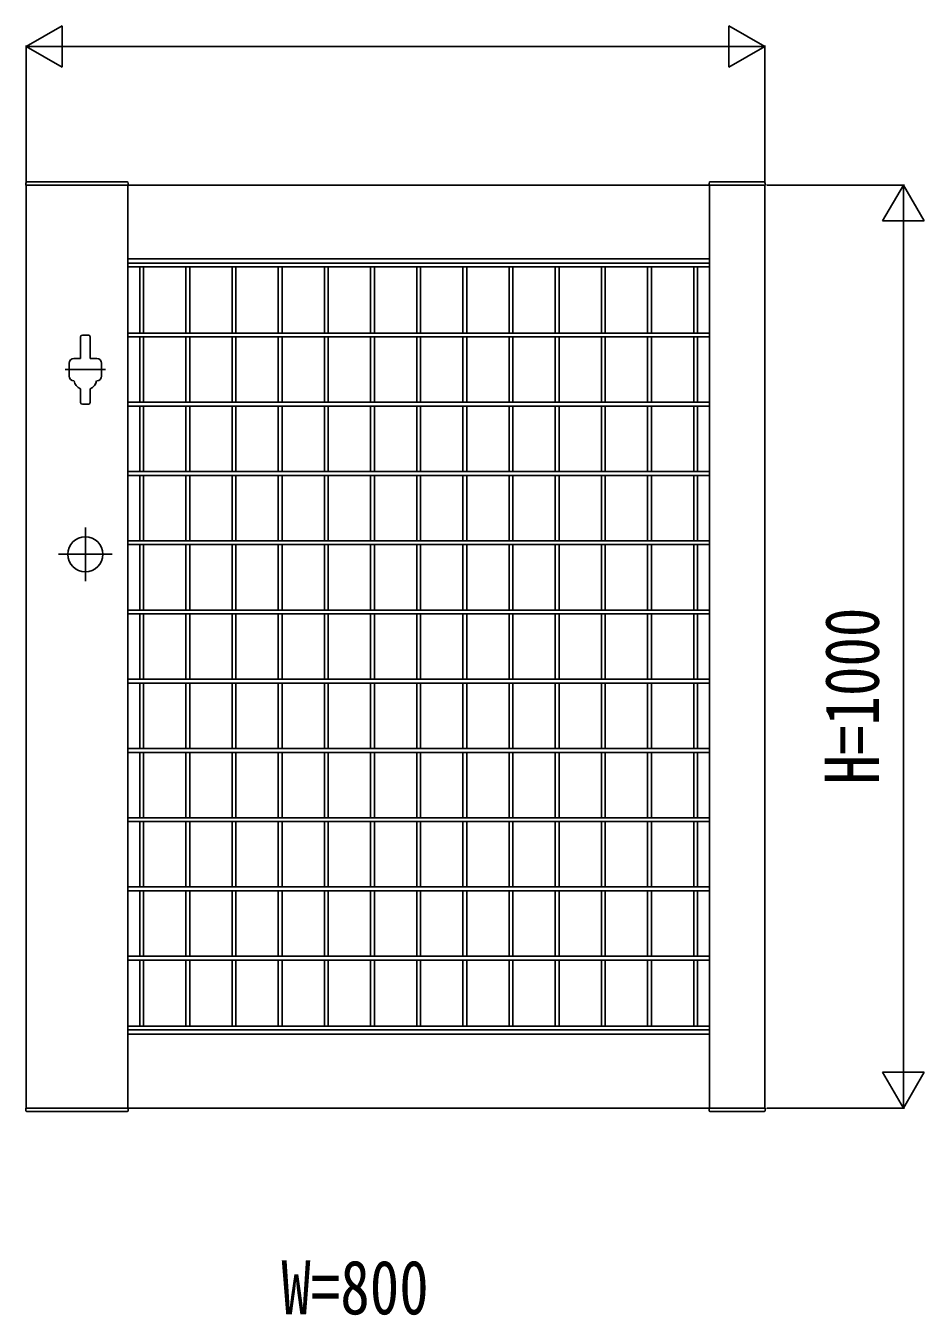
# Model space of a CAD drawing. Units: millimetres, scale not verified. Extents: x -8410 to 8410, y -5940 to 5940.
# Drawn here: x 490 to 1463, y -1474 to -78 of the extents above; entities that cross this region are included whole.
import ezdxf
from ezdxf.enums import TextEntityAlignment as Align

# ---------------------------------------------------------------- set-up
doc = ezdxf.new("R2010")
doc.units = ezdxf.units.MM
doc.header["$LTSCALE"] = 30
doc.layers.add('0-2_YKK_A1', color=4, linetype='Continuous')
doc.layers.add('0-3_YKK_D', color=6, linetype='Continuous')
doc.styles.add('ＭＳ ゴシック', font='')
doc.styles.get('ＭＳ ゴシック').set_extended_font_data('MS Gothic')

msp = doc.modelspace()

# ---------------------------------------------------------------- linework, layer by layer
at = {"layer": '0-2_YKK_A1'}
for p, q in [((489.67, -247.45), (489.54, -250)), ((489.54, -250), (600.54, -250)), ((490.67, -246.5), (599.41, -246.5)), ((600.04, -1250), (600.04, -250)), ((600.41, -247.45), (600.54, -250)), ((1229.67, -247.45), (1229.54, -250)), ((1290.54, -250), (1229.54, -250)), ((1230.04, -1250), (1230.04, -250)), ((1289.41, -246.5), (1230.67, -246.5)), ((1290.41, -247.45), (1290.54, -250)), ((1230.04, -330), (600.04, -330)), ((600.04, -334.8), (1230.04, -334.8)), ((600.04, -338.8), (1230.04, -338.8)), ((612.94, -410.4), (612.94, -338.8)), ((617.14, -410.4), (617.14, -338.8)), ((662.94, -410.4), (662.94, -338.8)), ((667.14, -410.4), (667.14, -338.8)), ((712.94, -410.4), (712.94, -338.8)), ((717.14, -410.4), (717.14, -338.8)), ((762.94, -410.4), (762.94, -338.8)), ((767.14, -410.4), (767.14, -338.8)), ((812.94, -410.4), (812.94, -338.8)), ((817.14, -410.4), (817.14, -338.8)), ((862.94, -410.4), (862.94, -338.8)), ((867.14, -410.4), (867.14, -338.8)), ((912.94, -410.4), (912.94, -338.8)), ((917.14, -410.4), (917.14, -338.8)), ((962.94, -410.4), (962.94, -338.8)), ((967.14, -410.4), (967.14, -338.8)), ((1012.94, -410.4), (1012.94, -338.8)), ((1017.14, -410.4), (1017.14, -338.8)), ((1062.94, -410.4), (1062.94, -338.8)), ((1067.14, -410.4), (1067.14, -338.8)), ((1112.94, -410.4), (1112.94, -338.8)), ((1117.14, -410.4), (1117.14, -338.8)), ((1162.94, -410.4), (1162.94, -338.8)), ((1167.14, -410.4), (1167.14, -338.8)), ((1212.94, -410.4), (1212.94, -338.8)), ((1217.14, -410.4), (1217.14, -338.8)), ((548.79, -414.5), (548.79, -438)), ((550.79, -412.5), (557.29, -412.5)), ((559.29, -414.5), (559.29, -438)), ((600.04, -410.4), (1230.04, -410.4)), ((600.04, -414.6), (1230.04, -414.6)), ((612.94, -414.6), (612.94, -485.4)), ((617.14, -414.6), (617.14, -485.4)), ((662.94, -414.6), (662.94, -485.4)), ((667.14, -414.6), (667.14, -485.4)), ((712.94, -414.6), (712.94, -485.4)), ((717.14, -414.6), (717.14, -485.4)), ((762.94, -414.6), (762.94, -485.4)), ((767.14, -414.6), (767.14, -485.4)), ((812.94, -414.6), (812.94, -485.4)), ((817.14, -414.6), (817.14, -485.4)), ((862.94, -414.6), (862.94, -485.4)), ((867.14, -414.6), (867.14, -485.4)), ((912.94, -414.6), (912.94, -485.4)), ((917.14, -414.6), (917.14, -485.4)), ((962.94, -414.6), (962.94, -485.4)), ((967.14, -414.6), (967.14, -485.4)), ((1012.94, -414.6), (1012.94, -485.4)), ((1017.14, -414.6), (1017.14, -485.4)), ((1062.94, -414.6), (1062.94, -485.4)), ((1067.14, -414.6), (1067.14, -485.4)), ((1112.94, -414.6), (1112.94, -485.4)), ((1117.14, -414.6), (1117.14, -485.4)), ((1162.94, -414.6), (1162.94, -485.4)), ((1167.14, -414.6), (1167.14, -485.4)), ((1212.94, -414.6), (1212.94, -485.4)), ((1217.14, -414.6), (1217.14, -485.4)), ((536.54, -443), (536.54, -457)), ((541.54, -438), (548.79, -438)), ((559.29, -438), (566.54, -438)), ((571.54, -443), (571.54, -457)), ((576.04, -450), (532.04, -450)), ((548.79, -470.84), (548.79, -485.5)), ((559.29, -470.84), (559.29, -485.5)), ((550.79, -487.5), (557.29, -487.5)), ((600.04, -485.4), (1230.04, -485.4)), ((600.04, -489.6), (1230.04, -489.6)), ((612.94, -489.6), (612.94, -560.4)), ((617.14, -489.6), (617.14, -560.4)), ((662.94, -489.6), (662.94, -560.4)), ((667.14, -489.6), (667.14, -560.4)), ((712.94, -489.6), (712.94, -560.4)), ((717.14, -489.6), (717.14, -560.4)), ((762.94, -489.6), (762.94, -560.4)), ((767.14, -489.6), (767.14, -560.4)), ((812.94, -489.6), (812.94, -560.4)), ((817.14, -489.6), (817.14, -560.4)), ((862.94, -489.6), (862.94, -560.4)), ((867.14, -489.6), (867.14, -560.4)), ((912.94, -489.6), (912.94, -560.4)), ((917.14, -489.6), (917.14, -560.4)), ((962.94, -489.6), (962.94, -560.4)), ((967.14, -489.6), (967.14, -560.4)), ((1012.94, -489.6), (1012.94, -560.4)), ((1017.14, -489.6), (1017.14, -560.4)), ((1062.94, -489.6), (1062.94, -560.4)), ((1067.14, -489.6), (1067.14, -560.4)), ((1112.94, -489.6), (1112.94, -560.4)), ((1117.14, -489.6), (1117.14, -560.4)), ((1162.94, -489.6), (1162.94, -560.4)), ((1167.14, -489.6), (1167.14, -560.4)), ((1212.94, -489.6), (1212.94, -560.4)), ((1217.14, -489.6), (1217.14, -560.4)), ((600.04, -560.4), (1230.04, -560.4)), ((600.04, -564.6), (1230.04, -564.6)), ((612.94, -564.6), (612.94, -635.4)), ((617.14, -564.6), (617.14, -635.4)), ((662.94, -564.6), (662.94, -635.4)), ((667.14, -564.6), (667.14, -635.4)), ((712.94, -564.6), (712.94, -635.4)), ((717.14, -564.6), (717.14, -635.4)), ((762.94, -564.6), (762.94, -635.4)), ((767.14, -564.6), (767.14, -635.4)), ((812.94, -564.6), (812.94, -635.4)), ((817.14, -564.6), (817.14, -635.4)), ((862.94, -564.6), (862.94, -635.4)), ((867.14, -564.6), (867.14, -635.4)), ((912.94, -564.6), (912.94, -635.4)), ((917.14, -564.6), (917.14, -635.4)), ((962.94, -564.6), (962.94, -635.4)), ((967.14, -564.6), (967.14, -635.4)), ((1012.94, -564.6), (1012.94, -635.4)), ((1017.14, -564.6), (1017.14, -635.4)), ((1062.94, -564.6), (1062.94, -635.4)), ((1067.14, -564.6), (1067.14, -635.4)), ((1112.94, -564.6), (1112.94, -635.4)), ((1117.14, -564.6), (1117.14, -635.4)), ((1162.94, -564.6), (1162.94, -635.4)), ((1167.14, -564.6), (1167.14, -635.4)), ((1212.94, -564.6), (1212.94, -635.4)), ((1217.14, -564.6), (1217.14, -635.4)), ((554.04, -621), (554.04, -679)), ((600.04, -635.4), (1230.04, -635.4)), ((600.04, -639.6), (1230.04, -639.6)), ((612.94, -639.6), (612.94, -710.4)), ((617.14, -639.6), (617.14, -710.4)), ((662.94, -639.6), (662.94, -710.4)), ((667.14, -639.6), (667.14, -710.4)), ((712.94, -639.6), (712.94, -710.4)), ((717.14, -639.6), (717.14, -710.4)), ((762.94, -639.6), (762.94, -710.4)), ((767.14, -639.6), (767.14, -710.4)), ((812.94, -639.6), (812.94, -710.4)), ((817.14, -639.6), (817.14, -710.4)), ((862.94, -639.6), (862.94, -710.4)), ((867.14, -639.6), (867.14, -710.4)), ((912.94, -639.6), (912.94, -710.4)), ((917.14, -639.6), (917.14, -710.4)), ((962.94, -639.6), (962.94, -710.4)), ((967.14, -639.6), (967.14, -710.4)), ((1012.94, -639.6), (1012.94, -710.4)), ((1017.14, -639.6), (1017.14, -710.4)), ((1062.94, -639.6), (1062.94, -710.4)), ((1067.14, -639.6), (1067.14, -710.4)), ((1112.94, -639.6), (1112.94, -710.4)), ((1117.14, -639.6), (1117.14, -710.4)), ((1162.94, -639.6), (1162.94, -710.4)), ((1167.14, -639.6), (1167.14, -710.4)), ((1212.94, -639.6), (1212.94, -710.4)), ((1217.14, -639.6), (1217.14, -710.4)), ((583.04, -650), (525.04, -650)), ((600.04, -710.4), (1230.04, -710.4)), ((600.04, -714.6), (1230.04, -714.6)), ((612.94, -714.6), (612.94, -785.4)), ((617.14, -714.6), (617.14, -785.4)), ((662.94, -714.6), (662.94, -785.4)), ((667.14, -714.6), (667.14, -785.4)), ((712.94, -714.6), (712.94, -785.4)), ((717.14, -714.6), (717.14, -785.4)), ((762.94, -714.6), (762.94, -785.4)), ((767.14, -714.6), (767.14, -785.4)), ((812.94, -714.6), (812.94, -785.4)), ((817.14, -714.6), (817.14, -785.4)), ((862.94, -714.6), (862.94, -785.4)), ((867.14, -714.6), (867.14, -785.4)), ((912.94, -714.6), (912.94, -785.4)), ((917.14, -714.6), (917.14, -785.4)), ((962.94, -714.6), (962.94, -785.4)), ((967.14, -714.6), (967.14, -785.4)), ((1012.94, -714.6), (1012.94, -785.4)), ((1017.14, -714.6), (1017.14, -785.4)), ((1062.94, -714.6), (1062.94, -785.4)), ((1067.14, -714.6), (1067.14, -785.4)), ((1112.94, -714.6), (1112.94, -785.4)), ((1117.14, -714.6), (1117.14, -785.4)), ((1162.94, -714.6), (1162.94, -785.4)), ((1167.14, -714.6), (1167.14, -785.4)), ((1212.94, -714.6), (1212.94, -785.4)), ((1217.14, -714.6), (1217.14, -785.4)), ((600.04, -785.4), (1230.04, -785.4)), ((600.04, -789.6), (1230.04, -789.6)), ((612.94, -789.6), (612.94, -860.4)), ((617.14, -789.6), (617.14, -860.4)), ((662.94, -789.6), (662.94, -860.4)), ((667.14, -789.6), (667.14, -860.4)), ((712.94, -789.6), (712.94, -860.4)), ((717.14, -789.6), (717.14, -860.4)), ((762.94, -789.6), (762.94, -860.4)), ((767.14, -789.6), (767.14, -860.4)), ((812.94, -789.6), (812.94, -860.4)), ((817.14, -789.6), (817.14, -860.4)), ((862.94, -789.6), (862.94, -860.4)), ((867.14, -789.6), (867.14, -860.4)), ((912.94, -789.6), (912.94, -860.4)), ((917.14, -789.6), (917.14, -860.4)), ((962.94, -789.6), (962.94, -860.4)), ((967.14, -789.6), (967.14, -860.4)), ((1012.94, -789.6), (1012.94, -860.4)), ((1017.14, -789.6), (1017.14, -860.4)), ((1062.94, -789.6), (1062.94, -860.4)), ((1067.14, -789.6), (1067.14, -860.4)), ((1112.94, -789.6), (1112.94, -860.4)), ((1117.14, -789.6), (1117.14, -860.4)), ((1162.94, -789.6), (1162.94, -860.4)), ((1167.14, -789.6), (1167.14, -860.4)), ((1212.94, -789.6), (1212.94, -860.4)), ((1217.14, -789.6), (1217.14, -860.4)), ((600.04, -860.4), (1230.04, -860.4)), ((600.04, -864.6), (1230.04, -864.6)), ((612.94, -864.6), (612.94, -935.4)), ((617.14, -864.6), (617.14, -935.4)), ((662.94, -864.6), (662.94, -935.4)), ((667.14, -864.6), (667.14, -935.4)), ((712.94, -864.6), (712.94, -935.4)), ((717.14, -864.6), (717.14, -935.4)), ((762.94, -864.6), (762.94, -935.4)), ((767.14, -864.6), (767.14, -935.4)), ((812.94, -864.6), (812.94, -935.4)), ((817.14, -864.6), (817.14, -935.4)), ((862.94, -864.6), (862.94, -935.4)), ((867.14, -864.6), (867.14, -935.4)), ((912.94, -864.6), (912.94, -935.4)), ((917.14, -864.6), (917.14, -935.4)), ((962.94, -864.6), (962.94, -935.4)), ((967.14, -864.6), (967.14, -935.4)), ((1012.94, -864.6), (1012.94, -935.4)), ((1017.14, -864.6), (1017.14, -935.4)), ((1062.94, -864.6), (1062.94, -935.4)), ((1067.14, -864.6), (1067.14, -935.4)), ((1112.94, -864.6), (1112.94, -935.4)), ((1117.14, -864.6), (1117.14, -935.4)), ((1162.94, -864.6), (1162.94, -935.4)), ((1167.14, -864.6), (1167.14, -935.4)), ((1212.94, -864.6), (1212.94, -935.4)), ((1217.14, -864.6), (1217.14, -935.4)), ((600.04, -935.4), (1230.04, -935.4)), ((600.04, -939.6), (1230.04, -939.6)), ((612.94, -939.6), (612.94, -1010.4)), ((617.14, -939.6), (617.14, -1010.4)), ((662.94, -939.6), (662.94, -1010.4)), ((667.14, -939.6), (667.14, -1010.4)), ((712.94, -939.6), (712.94, -1010.4)), ((717.14, -939.6), (717.14, -1010.4)), ((762.94, -939.6), (762.94, -1010.4)), ((767.14, -939.6), (767.14, -1010.4)), ((812.94, -939.6), (812.94, -1010.4)), ((817.14, -939.6), (817.14, -1010.4)), ((862.94, -939.6), (862.94, -1010.4)), ((867.14, -939.6), (867.14, -1010.4)), ((912.94, -939.6), (912.94, -1010.4)), ((917.14, -939.6), (917.14, -1010.4)), ((962.94, -939.6), (962.94, -1010.4)), ((967.14, -939.6), (967.14, -1010.4)), ((1012.94, -939.6), (1012.94, -1010.4)), ((1017.14, -939.6), (1017.14, -1010.4)), ((1062.94, -939.6), (1062.94, -1010.4)), ((1067.14, -939.6), (1067.14, -1010.4)), ((1112.94, -939.6), (1112.94, -1010.4)), ((1117.14, -939.6), (1117.14, -1010.4)), ((1162.94, -939.6), (1162.94, -1010.4)), ((1167.14, -939.6), (1167.14, -1010.4)), ((1212.94, -939.6), (1212.94, -1010.4)), ((1217.14, -939.6), (1217.14, -1010.4)), ((600.04, -1010.4), (1230.04, -1010.4)), ((600.04, -1014.6), (1230.04, -1014.6)), ((612.94, -1014.6), (612.94, -1085.4)), ((617.14, -1014.6), (617.14, -1085.4)), ((662.94, -1014.6), (662.94, -1085.4)), ((667.14, -1014.6), (667.14, -1085.4)), ((712.94, -1014.6), (712.94, -1085.4)), ((717.14, -1014.6), (717.14, -1085.4)), ((762.94, -1014.6), (762.94, -1085.4)), ((767.14, -1014.6), (767.14, -1085.4)), ((812.94, -1014.6), (812.94, -1085.4)), ((817.14, -1014.6), (817.14, -1085.4)), ((862.94, -1014.6), (862.94, -1085.4)), ((867.14, -1014.6), (867.14, -1085.4)), ((912.94, -1014.6), (912.94, -1085.4)), ((917.14, -1014.6), (917.14, -1085.4)), ((962.94, -1014.6), (962.94, -1085.4)), ((967.14, -1014.6), (967.14, -1085.4)), ((1012.94, -1014.6), (1012.94, -1085.4)), ((1017.14, -1014.6), (1017.14, -1085.4)), ((1062.94, -1014.6), (1062.94, -1085.4)), ((1067.14, -1014.6), (1067.14, -1085.4)), ((1112.94, -1014.6), (1112.94, -1085.4)), ((1117.14, -1014.6), (1117.14, -1085.4)), ((1162.94, -1014.6), (1162.94, -1085.4)), ((1167.14, -1014.6), (1167.14, -1085.4)), ((1212.94, -1014.6), (1212.94, -1085.4)), ((1217.14, -1014.6), (1217.14, -1085.4)), ((600.04, -1085.4), (1230.04, -1085.4)), ((600.04, -1089.6), (1230.04, -1089.6)), ((612.94, -1089.6), (612.94, -1161.2)), ((617.14, -1089.6), (617.14, -1161.2)), ((662.94, -1089.6), (662.94, -1161.2)), ((667.14, -1089.6), (667.14, -1161.2)), ((712.94, -1089.6), (712.94, -1161.2)), ((717.14, -1089.6), (717.14, -1161.2)), ((762.94, -1089.6), (762.94, -1161.2)), ((767.14, -1089.6), (767.14, -1161.2)), ((812.94, -1089.6), (812.94, -1161.2)), ((817.14, -1089.6), (817.14, -1161.2)), ((862.94, -1089.6), (862.94, -1161.2)), ((867.14, -1089.6), (867.14, -1161.2)), ((912.94, -1089.6), (912.94, -1161.2)), ((917.14, -1089.6), (917.14, -1161.2)), ((962.94, -1089.6), (962.94, -1161.2)), ((967.14, -1089.6), (967.14, -1161.2)), ((1012.94, -1089.6), (1012.94, -1161.2)), ((1017.14, -1089.6), (1017.14, -1161.2)), ((1062.94, -1089.6), (1062.94, -1161.2)), ((1067.14, -1089.6), (1067.14, -1161.2)), ((1112.94, -1089.6), (1112.94, -1161.2)), ((1117.14, -1089.6), (1117.14, -1161.2)), ((1162.94, -1089.6), (1162.94, -1161.2)), ((1167.14, -1089.6), (1167.14, -1161.2)), ((1212.94, -1089.6), (1212.94, -1161.2)), ((1217.14, -1089.6), (1217.14, -1161.2)), ((600.04, -1161.2), (1230.04, -1161.2)), ((600.04, -1165.2), (1230.04, -1165.2)), ((1230.04, -1170), (600.04, -1170)), ((489.54, -1250), (600.54, -1250)), ((489.67, -1252.55), (489.54, -1250)), ((490.67, -1253.5), (599.41, -1253.5)), ((600.41, -1252.55), (600.54, -1250)), ((1290.54, -1250), (1229.54, -1250)), ((1229.67, -1252.55), (1229.54, -1250)), ((1289.41, -1253.5), (1230.67, -1253.5)), ((1290.41, -1252.55), (1290.54, -1250))]:
    msp.add_line(p, q, dxfattribs=at)
msp.add_lwpolyline([(1290.04, -1250), (1290.04, -250), (490.04, -250), (490.04, -1250)], close=True, dxfattribs=at)
msp.add_circle((554.04, -650), 19, dxfattribs=at)
for centre, radius, start, end in [((490.67, -247.5), 1, 90, 177), ((599.41, -247.5), 1, 3, 90), ((1230.67, -247.5), 1, 90, 177), ((1289.41, -247.5), 1, 3, 90), ((550.79, -414.5), 2, 90, 180), ((557.29, -414.5), 2, 0, 90), ((541.54, -443), 5, 90, 180), ((566.54, -443), 5, 0, 90), ((541.54, -457), 5, 180, 270), ((566.54, -457), 5, 270, 0), ((554.04, -459.56), 12.5, 191.55262, 245.16541), ((554.04, -459.5), 12.5, 294.83459, 348.44738), ((554.04, -459.56), 12.5, 294.83459, 348.44738), ((550.79, -485.5), 2, 180, 270), ((557.29, -485.5), 2, 270, 0), ((490.67, -1252.5), 1, 183, 270), ((599.41, -1252.5), 1, 270, 357), ((1230.67, -1252.5), 1, 183, 270), ((1289.41, -1252.5), 1, 270, 357)]:
    msp.add_arc(centre, radius, start, end, dxfattribs=at)
at = {"layer": '0-3_YKK_D'}
for p, q in [((490.04, -100), (529.01, -77.5)), ((529.01, -122.5), (529.01, -77.5)), ((1290.04, -100), (1251.07, -77.5)), ((1251.07, -77.5), (1251.07, -122.5)), ((490.04, -248), (490.04, -99)), ((490.04, -100), (529.01, -122.5)), ((490.04, -100), (567.98, -100)), ((535.04, -100), (1245.04, -100)), ((1290.04, -100), (1212.1, -100)), ((1290.04, -100), (1251.07, -122.5)), ((1290.04, -248), (1290.04, -99)), ((1292.04, -250), (1441.04, -250)), ((1440.04, -250), (1417.54, -288.97)), ((1440.04, -250), (1462.54, -288.97)), ((1440.04, -250), (1440.04, -327.94)), ((1417.54, -288.97), (1462.54, -288.97)), ((1440.04, -1205), (1440.04, -295)), ((1440.04, -1250), (1440.04, -1172.06)), ((1440.04, -1250), (1417.54, -1211.03)), ((1462.54, -1211.03), (1417.54, -1211.03)), ((1440.04, -1250), (1462.54, -1211.03)), ((1292.04, -1250), (1441.04, -1250))]:
    msp.add_line(p, q, dxfattribs=at)

# ---------------------------------------------------------------- texts
at = {"layer": '0-3_YKK_D', "style": 'ＭＳ ゴシック', "width": 0.8}
msp.add_text('H=1000', height=58.65, rotation=90, dxfattribs=at).set_placement((1431.04, -899.33), align=Align.BOTTOM_LEFT)
msp.add_text('W=800', height=58.65, dxfattribs=at).set_placement((766.31, -1491), align=Align.BOTTOM_LEFT)

doc.saveas('drawing.dxf')
